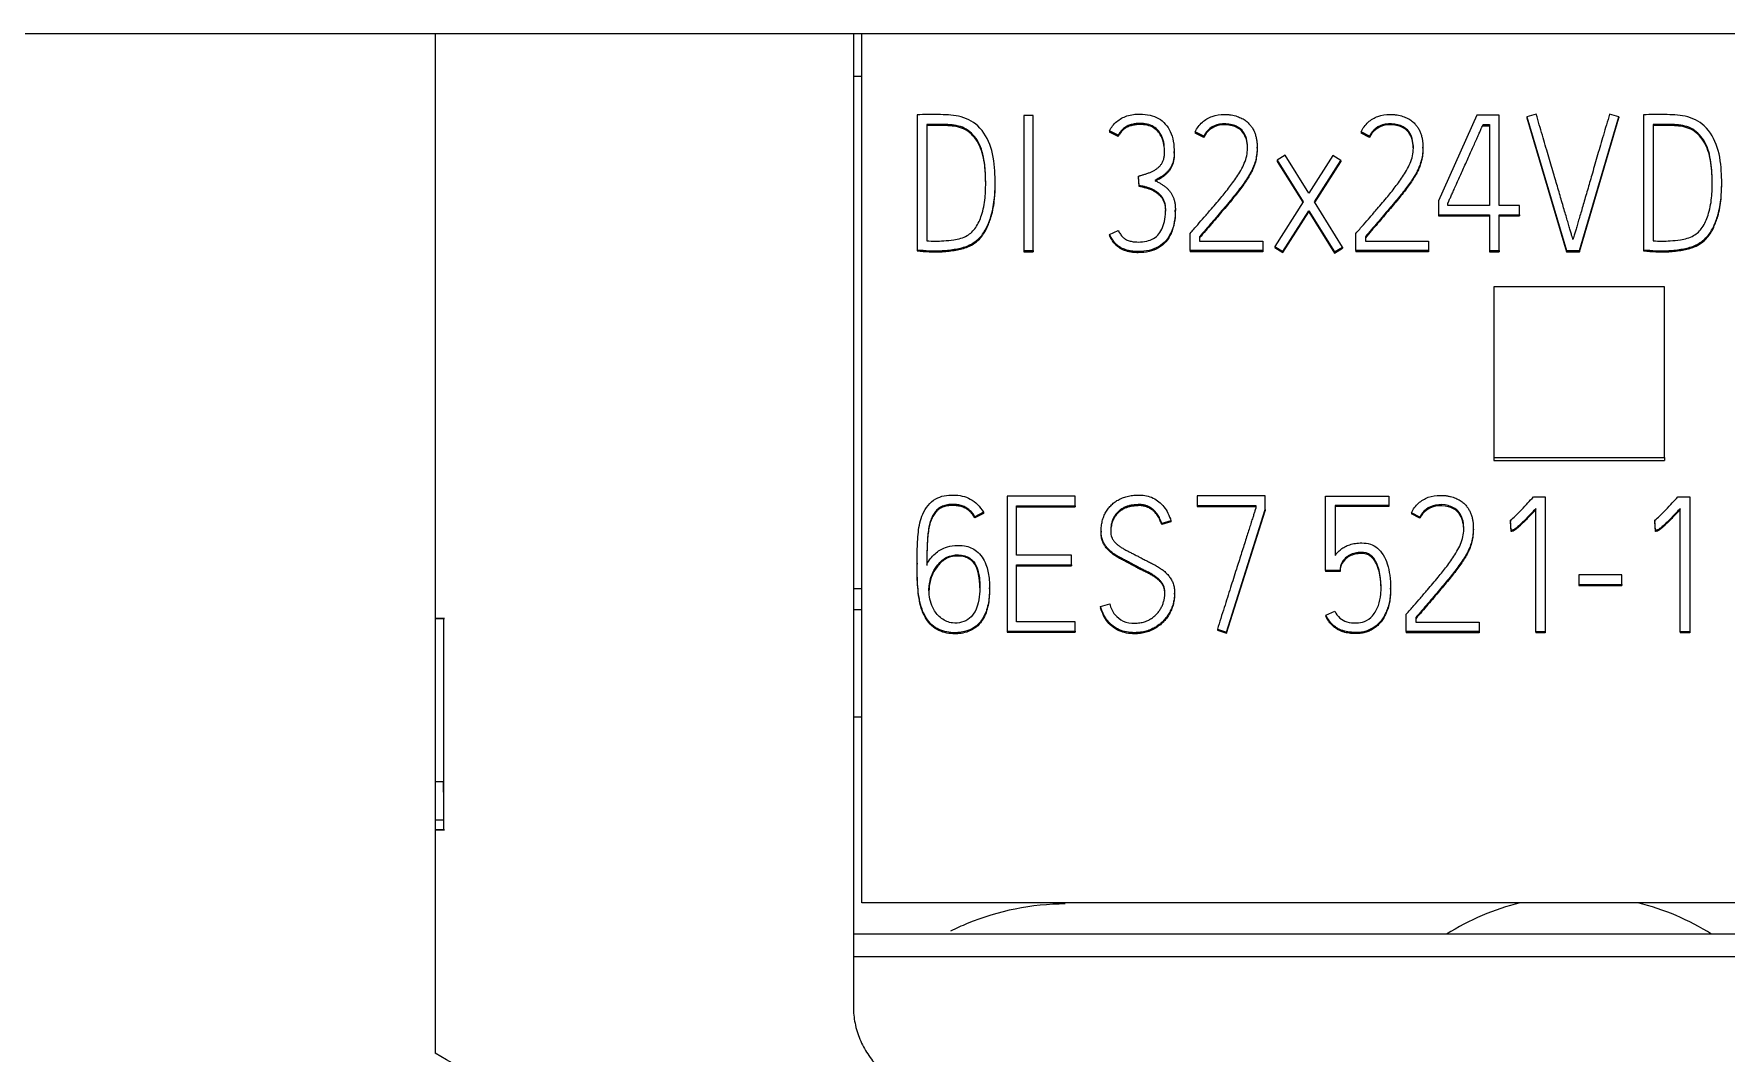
# Model space of a CAD drawing. Header units: millimetres. Extents: x 4137 to 6698, y 1400 to 3585.
# Drawn here: x 5350.35 to 5370.17, y 3360.83 to 3372.78 of the extents above; entities that cross this region are included whole.
import ezdxf

# ---------------------------------------------------------------- set-up
doc = ezdxf.new("R2010")
doc.units = ezdxf.units.MM
doc.layers.add('000-PI-Oprema', color=30, linetype='Continuous', lineweight=5)

msp = doc.modelspace()

# ---------------------------------------------------------------- linework, layer by layer
at = {"layer": '000-PI-Oprema', "color": 0, "linetype": 'ByBlock', "lineweight": 0}
for p, q in [((5355.048, 3372.778), (5350.148, 3372.778)), ((5359.948, 3372.778), (5355.048, 3372.778)), ((5360.048, 3372.778), (5359.948, 3372.778)), ((5360.048, 3362.595), (5360.048, 3372.778)), ((5384.848, 3372.778), (5360.048, 3372.778)), ((5360.048, 3372.278), (5359.948, 3372.278)), ((5360.695, 3371.829), (5360.695, 3370.249)), ((5361.944, 3371.82), (5361.944, 3370.238)), ((5362.055, 3371.82), (5361.944, 3371.82)), ((5362.055, 3370.238), (5362.055, 3371.82)), ((5367.25, 3371.825), (5366.802, 3370.821)), ((5367.514, 3371.825), (5367.25, 3371.825)), ((5367.514, 3370.768), (5367.514, 3371.825)), ((5367.947, 3371.836), (5367.838, 3371.805)), ((5367.838, 3371.805), (5368.3, 3370.238)), ((5367.838, 3371.805), (5367.838, 3371.792)), ((5367.838, 3371.792), (5368.3, 3370.225)), ((5368.455, 3370.238), (5368.914, 3371.805)), ((5368.455, 3370.225), (5368.914, 3371.792)), ((5368.914, 3371.805), (5368.806, 3371.836)), ((5368.914, 3371.805), (5368.914, 3371.792)), ((5369.205, 3371.829), (5369.205, 3370.249)), ((5360.808, 3371.717), (5360.808, 3370.352)), ((5362.949, 3371.64), (5362.949, 3371.627)), ((5363.051, 3371.589), (5362.949, 3371.64)), ((5363.051, 3371.576), (5362.949, 3371.627)), ((5363.051, 3371.589), (5363.051, 3371.576)), ((5363.952, 3371.629), (5363.952, 3371.616)), ((5364.052, 3371.578), (5363.952, 3371.629)), ((5364.052, 3371.565), (5363.952, 3371.616)), ((5365.894, 3371.629), (5365.894, 3371.616)), ((5365.994, 3371.578), (5365.894, 3371.629)), ((5365.994, 3371.565), (5365.894, 3371.616)), ((5367.323, 3371.715), (5367.323, 3371.702)), ((5367.323, 3371.715), (5367.401, 3371.715)), ((5367.323, 3371.702), (5367.401, 3371.702)), ((5367.401, 3371.715), (5367.401, 3370.768)), ((5369.318, 3371.717), (5369.318, 3370.352)), ((5363.706, 3371.379), (5363.706, 3371.4)), ((5364.052, 3371.578), (5364.052, 3371.565)), ((5364.678, 3371.437), (5364.678, 3371.449)), ((5365.994, 3371.578), (5365.994, 3371.565)), ((5366.62, 3371.437), (5366.62, 3371.449)), ((5365.006, 3371.356), (5364.911, 3371.296)), ((5364.911, 3371.296), (5364.911, 3371.284)), ((5364.911, 3371.296), (5365.217, 3370.81)), ((5364.911, 3371.284), (5365.213, 3370.804)), ((5365.284, 3370.913), (5365.006, 3371.356)), ((5365.563, 3371.351), (5365.284, 3370.913)), ((5365.348, 3370.81), (5365.657, 3371.292)), ((5365.352, 3370.803), (5365.657, 3371.279)), ((5365.657, 3371.292), (5365.563, 3371.351)), ((5365.657, 3371.292), (5365.657, 3371.279)), ((5361.609, 3371.011), (5361.609, 3371.024)), ((5363.289, 3371.111), (5363.289, 3371.099)), ((5363.295, 3371.001), (5363.289, 3371.111)), ((5363.295, 3370.989), (5363.289, 3371.099)), ((5363.295, 3371.001), (5363.295, 3370.989)), ((5370.119, 3371.011), (5370.119, 3371.024)), ((5365.217, 3370.81), (5364.884, 3370.286)), ((5365.679, 3370.279), (5365.348, 3370.81)), ((5366.802, 3370.821), (5366.802, 3370.658)), ((5366.913, 3370.768), (5366.913, 3370.797)), ((5366.913, 3370.784), (5366.916, 3370.791)), ((5363.719, 3370.692), (5363.719, 3370.714)), ((5364.98, 3370.227), (5365.282, 3370.704)), ((5364.98, 3370.214), (5365.282, 3370.692)), ((5365.282, 3370.704), (5365.583, 3370.222)), ((5365.282, 3370.704), (5365.282, 3370.692)), ((5365.282, 3370.692), (5365.583, 3370.209)), ((5366.802, 3370.658), (5366.802, 3370.645)), ((5366.802, 3370.658), (5367.401, 3370.658)), ((5366.802, 3370.645), (5367.401, 3370.645)), ((5367.401, 3370.768), (5366.913, 3370.768)), ((5367.401, 3370.658), (5367.401, 3370.238)), ((5367.749, 3370.768), (5367.514, 3370.768)), ((5367.514, 3370.238), (5367.514, 3370.658)), ((5367.514, 3370.658), (5367.749, 3370.658)), ((5367.514, 3370.645), (5367.749, 3370.645)), ((5367.749, 3370.658), (5367.749, 3370.768)), ((5367.749, 3370.658), (5367.749, 3370.645)), ((5362.949, 3370.427), (5363.051, 3370.473)), ((5362.949, 3370.427), (5362.949, 3370.414)), ((5363.892, 3370.238), (5363.892, 3370.44)), ((5364.003, 3370.4), (5364.003, 3370.348)), ((5365.834, 3370.238), (5365.834, 3370.44)), ((5365.945, 3370.4), (5365.945, 3370.348)), ((5360.695, 3370.249), (5360.695, 3370.236)), ((5361.944, 3370.238), (5362.055, 3370.238)), ((5361.944, 3370.238), (5361.944, 3370.225)), ((5361.944, 3370.225), (5362.055, 3370.225)), ((5362.055, 3370.238), (5362.055, 3370.225)), ((5363.892, 3370.238), (5363.892, 3370.225)), ((5364.745, 3370.238), (5363.892, 3370.238)), ((5364.745, 3370.225), (5363.892, 3370.225)), ((5364.003, 3370.348), (5364.745, 3370.348)), ((5364.745, 3370.348), (5364.745, 3370.238)), ((5364.745, 3370.238), (5364.745, 3370.225)), ((5364.884, 3370.286), (5364.884, 3370.273)), ((5364.884, 3370.286), (5364.98, 3370.227)), ((5364.884, 3370.273), (5364.98, 3370.214)), ((5364.98, 3370.227), (5364.98, 3370.214)), ((5365.583, 3370.222), (5365.679, 3370.279)), ((5365.583, 3370.209), (5365.679, 3370.267)), ((5365.583, 3370.222), (5365.583, 3370.209)), ((5365.679, 3370.279), (5365.679, 3370.267)), ((5366.686, 3370.238), (5365.834, 3370.238)), ((5365.834, 3370.238), (5365.834, 3370.225)), ((5366.686, 3370.225), (5365.834, 3370.225)), ((5365.945, 3370.348), (5366.686, 3370.348)), ((5366.686, 3370.348), (5366.686, 3370.238)), ((5366.686, 3370.238), (5366.686, 3370.225)), ((5367.401, 3370.238), (5367.401, 3370.225)), ((5367.401, 3370.238), (5367.514, 3370.238)), ((5367.401, 3370.225), (5367.514, 3370.225)), ((5367.514, 3370.238), (5367.514, 3370.225)), ((5368.3, 3370.238), (5368.455, 3370.238)), ((5368.3, 3370.238), (5368.3, 3370.225)), ((5368.3, 3370.225), (5368.455, 3370.225)), ((5368.455, 3370.238), (5368.455, 3370.225)), ((5369.205, 3370.249), (5369.205, 3370.236)), ((5367.448, 3369.814), (5367.448, 3367.815)), ((5369.448, 3369.814), (5367.448, 3369.814)), ((5369.448, 3367.815), (5369.448, 3369.814)), ((5367.448, 3367.815), (5367.448, 3367.777)), ((5367.448, 3367.815), (5369.448, 3367.815)), ((5367.448, 3367.777), (5369.448, 3367.777)), ((5369.448, 3367.815), (5369.448, 3367.777)), ((5361.749, 3367.361), (5361.749, 3365.778)), ((5362.545, 3367.361), (5361.749, 3367.361)), ((5361.86, 3366.668), (5361.86, 3367.249)), ((5361.86, 3367.249), (5362.545, 3367.249)), ((5361.86, 3367.236), (5362.545, 3367.236)), ((5362.545, 3367.249), (5362.545, 3367.361)), ((5362.545, 3367.249), (5362.545, 3367.236)), ((5363.974, 3367.363), (5363.974, 3367.251)), ((5364.773, 3367.363), (5363.974, 3367.363)), ((5363.974, 3367.251), (5363.974, 3367.238)), ((5363.974, 3367.251), (5364.662, 3367.251)), ((5363.974, 3367.238), (5364.662, 3367.238)), ((5364.662, 3367.251), (5364.662, 3367.22)), ((5364.773, 3367.203), (5364.773, 3367.363)), ((5365.479, 3367.361), (5366.218, 3367.361)), ((5365.479, 3366.489), (5365.479, 3367.361)), ((5365.59, 3367.251), (5365.59, 3366.666)), ((5366.218, 3367.251), (5365.59, 3367.251)), ((5366.218, 3367.238), (5365.59, 3367.238)), ((5366.218, 3367.361), (5366.218, 3367.251)), ((5366.218, 3367.251), (5366.218, 3367.238)), ((5367.913, 3367.352), (5368.053, 3367.352)), ((5368.053, 3367.352), (5368.053, 3365.772)), ((5369.604, 3367.352), (5369.744, 3367.352)), ((5369.744, 3367.352), (5369.744, 3365.772)), ((5361.471, 3367.172), (5361.369, 3367.119)), ((5361.471, 3367.159), (5361.369, 3367.106)), ((5361.369, 3367.119), (5361.369, 3367.106)), ((5361.471, 3367.172), (5361.471, 3367.159)), ((5363.668, 3367.071), (5363.559, 3367.04)), ((5363.668, 3367.058), (5363.559, 3367.027)), ((5363.559, 3367.04), (5363.559, 3367.027)), ((5363.668, 3367.071), (5363.668, 3367.058)), ((5364.318, 3365.767), (5364.773, 3367.203)), ((5364.318, 3365.755), (5364.773, 3367.19)), ((5364.773, 3367.203), (5364.773, 3367.19)), ((5366.484, 3367.165), (5366.484, 3367.152)), ((5366.584, 3367.115), (5366.484, 3367.165)), ((5366.584, 3367.102), (5366.484, 3367.152)), ((5366.584, 3367.115), (5366.584, 3367.102)), ((5367.645, 3367.078), (5367.645, 3367.065)), ((5367.652, 3366.96), (5367.645, 3367.078)), ((5367.652, 3366.948), (5367.645, 3367.065)), ((5367.942, 3365.772), (5367.942, 3367.216)), ((5369.336, 3367.078), (5369.336, 3367.065)), ((5369.343, 3366.96), (5369.336, 3367.078)), ((5369.343, 3366.948), (5369.336, 3367.065)), ((5369.633, 3365.772), (5369.633, 3367.216)), ((5362.849, 3366.95), (5362.849, 3366.938)), ((5367.21, 3366.973), (5367.21, 3366.986)), ((5367.652, 3366.96), (5367.652, 3366.948)), ((5369.343, 3366.96), (5369.343, 3366.948)), ((5362.503, 3366.668), (5361.86, 3366.668)), ((5362.503, 3366.558), (5362.503, 3366.668)), ((5360.694, 3366.576), (5360.694, 3366.563)), ((5361.86, 3365.889), (5361.86, 3366.558)), ((5361.86, 3366.558), (5362.503, 3366.558)), ((5361.86, 3366.545), (5362.503, 3366.545)), ((5362.503, 3366.558), (5362.503, 3366.545)), ((5365.479, 3366.489), (5365.479, 3366.477)), ((5365.648, 3366.489), (5365.479, 3366.489)), ((5365.648, 3366.477), (5365.479, 3366.477)), ((5365.648, 3366.489), (5365.648, 3366.477)), ((5368.444, 3366.437), (5368.444, 3366.324)), ((5368.95, 3366.437), (5368.444, 3366.437)), ((5368.95, 3366.324), (5368.95, 3366.437)), ((5359.948, 3366.278), (5360.048, 3366.278)), ((5361.543, 3366.274), (5361.543, 3366.286)), ((5366.24, 3366.271), (5366.24, 3366.284)), ((5368.444, 3366.324), (5368.444, 3366.312)), ((5368.444, 3366.324), (5368.95, 3366.324)), ((5368.444, 3366.312), (5368.95, 3366.312)), ((5368.95, 3366.324), (5368.95, 3366.312)), ((5362.843, 3366.067), (5362.951, 3366.098)), ((5362.843, 3366.067), (5362.843, 3366.054)), ((5363.71, 3366.212), (5363.71, 3366.225)), ((5355.16, 3365.928), (5355.048, 3365.928)), ((5355.16, 3365.922), (5355.048, 3365.922)), ((5360.048, 3366.028), (5359.948, 3366.028)), ((5362.545, 3365.889), (5361.86, 3365.889)), ((5362.545, 3365.778), (5362.545, 3365.889)), ((5365.483, 3365.968), (5365.586, 3366.014)), ((5365.483, 3365.968), (5365.483, 3365.955)), ((5366.424, 3365.774), (5366.424, 3365.977)), ((5366.535, 3365.937), (5366.535, 3365.884)), ((5366.535, 3365.884), (5367.277, 3365.884)), ((5367.277, 3365.884), (5367.277, 3365.774)), ((5361.749, 3365.778), (5361.749, 3365.766)), ((5361.749, 3365.778), (5362.545, 3365.778)), ((5361.749, 3365.766), (5362.545, 3365.766)), ((5362.545, 3365.778), (5362.545, 3365.766)), ((5364.212, 3365.803), (5364.318, 3365.767)), ((5364.212, 3365.803), (5364.212, 3365.79)), ((5364.212, 3365.79), (5364.318, 3365.755)), ((5364.318, 3365.767), (5364.318, 3365.755)), ((5366.424, 3365.774), (5366.424, 3365.761)), ((5367.277, 3365.774), (5366.424, 3365.774)), ((5367.277, 3365.761), (5366.424, 3365.761)), ((5367.277, 3365.774), (5367.277, 3365.761)), ((5367.942, 3365.772), (5367.942, 3365.759)), ((5368.053, 3365.772), (5367.942, 3365.772)), ((5368.053, 3365.759), (5367.942, 3365.759)), ((5368.053, 3365.772), (5368.053, 3365.759)), ((5369.633, 3365.772), (5369.633, 3365.759)), ((5369.744, 3365.772), (5369.633, 3365.772)), ((5369.744, 3365.759), (5369.633, 3365.759)), ((5369.744, 3365.772), (5369.744, 3365.759)), ((5360.048, 3364.773), (5359.948, 3364.773)), ((5355.148, 3364.013), (5355.048, 3364.013)), ((5355.148, 3364.013), (5355.148, 3363.563)), ((5355.148, 3363.563), (5355.048, 3363.563)), ((5355.048, 3363.453), (5355.16, 3363.453)), ((5355.048, 3363.45), (5355.16, 3363.45)), ((5384.848, 3362.595), (5360.048, 3362.595)), ((5384.948, 3362.227), (5359.948, 3362.227)), ((5359.948, 3361.964), (5359.948, 3361.378)), ((5384.948, 3361.964), (5359.948, 3361.964))]:
    msp.add_line(p, q, dxfattribs=at)
for start, end in [(103.753, 122.3801), (57.6199, 76.247)]:
    msp.add_arc((5368.448, 3359.778), 2.9, start, end, dxfattribs=at)
for points, knots in [([(5355.048, 3372.778), (5355.048, 3371.693), (5355.048, 3368.088), (5355.048, 3364.106), (5355.048, 3361.208), (5355.048, 3360.834)], [0, 0, 0, 0, 0.272684, 0.906013, 1, 1, 1, 1]), ([(5355.048, 3372.778), (5355.048, 3371.693), (5355.048, 3368.088), (5355.048, 3364.106), (5355.048, 3361.208), (5355.048, 3360.834)], [0, 0, 0, 0, 0.272684, 0.906013, 1, 1, 1, 1]), ([(5359.948, 3372.778), (5359.948, 3371.693), (5359.948, 3368.09), (5359.948, 3364.485), (5359.948, 3361.964)], [0, 0, 0, 0, 0.301146, 1, 1, 1, 1]), ([(5360.695, 3370.249), (5360.742, 3370.243), (5360.84, 3370.234), (5360.992, 3370.235), (5361.144, 3370.253), (5361.305, 3370.29), (5361.439, 3370.385), (5361.518, 3370.521), (5361.574, 3370.674), (5361.61, 3370.879), (5361.611, 3371.148), (5361.579, 3371.443), (5361.436, 3371.711), (5361.186, 3371.83), (5360.938, 3371.831), (5360.776, 3371.833), (5360.695, 3371.829)], [0, 0, 0, 0, 0.048928, 0.10152, 0.156673, 0.206259, 0.270351, 0.31956, 0.366981, 0.439378, 0.534587, 0.645045, 0.746603, 0.832762, 0.916147, 1, 1, 1, 1]), ([(5362.949, 3371.64), (5362.968, 3371.683), (5363.026, 3371.756), (5363.155, 3371.827), (5363.293, 3371.842), (5363.42, 3371.831), (5363.524, 3371.792), (5363.607, 3371.724), (5363.666, 3371.631), (5363.7, 3371.515), (5363.707, 3371.415), (5363.705, 3371.34), (5363.698, 3371.296), (5363.687, 3371.258), (5363.672, 3371.225), (5363.654, 3371.195), (5363.633, 3371.168), (5363.61, 3371.145), (5363.586, 3371.124), (5363.56, 3371.106), (5363.533, 3371.09), (5363.506, 3371.075), (5363.489, 3371.065), (5363.48, 3371.061)], [0, 0, 0, 0, 0.090044, 0.177969, 0.277991, 0.355408, 0.424426, 0.491004, 0.560177, 0.636379, 0.72419, 0.755913, 0.784262, 0.809647, 0.83316, 0.855708, 0.877614, 0.899011, 0.919895, 0.94045, 0.960699, 0.980541, 1, 1, 1, 1]), ([(5363.952, 3371.629), (5363.972, 3371.672), (5364.028, 3371.747), (5364.15, 3371.821), (5364.258, 3371.835), (5364.333, 3371.833), (5364.373, 3371.828), (5364.409, 3371.821), (5364.442, 3371.811), (5364.472, 3371.8), (5364.499, 3371.788), (5364.524, 3371.774), (5364.546, 3371.759), (5364.565, 3371.743), (5364.581, 3371.726), (5364.596, 3371.709), (5364.614, 3371.687), (5364.633, 3371.657), (5364.651, 3371.618), (5364.663, 3371.577), (5364.672, 3371.535), (5364.677, 3371.493), (5364.678, 3371.452), (5364.677, 3371.413), (5364.674, 3371.375), (5364.668, 3371.338), (5364.661, 3371.303), (5364.652, 3371.269), (5364.638, 3371.23), (5364.618, 3371.184), (5364.589, 3371.129), (5364.552, 3371.071), (5364.508, 3371.008), (5364.459, 3370.942), (5364.404, 3370.873), (5364.345, 3370.801), (5364.281, 3370.725), (5364.215, 3370.647), (5364.145, 3370.567), (5364.075, 3370.484), (5364.027, 3370.429), (5364.003, 3370.4)], [0, 0, 0, 0, 0.061339, 0.118477, 0.180647, 0.199061, 0.216082, 0.231833, 0.246526, 0.260308, 0.273254, 0.285426, 0.29689, 0.307753, 0.31802, 0.327627, 0.336606, 0.355189, 0.37361, 0.392165, 0.410785, 0.42927, 0.447741, 0.464235, 0.480574, 0.496814, 0.51268, 0.527892, 0.542508, 0.566365, 0.593275, 0.623397, 0.656474, 0.692185, 0.730563, 0.771282, 0.814001, 0.858722, 0.904903, 0.951996, 1, 1, 1, 1]), ([(5365.894, 3371.629), (5365.914, 3371.672), (5365.97, 3371.747), (5366.092, 3371.821), (5366.2, 3371.835), (5366.275, 3371.833), (5366.315, 3371.828), (5366.351, 3371.821), (5366.383, 3371.811), (5366.413, 3371.8), (5366.441, 3371.788), (5366.465, 3371.774), (5366.487, 3371.759), (5366.506, 3371.743), (5366.523, 3371.726), (5366.538, 3371.709), (5366.556, 3371.687), (5366.574, 3371.657), (5366.592, 3371.618), (5366.605, 3371.577), (5366.613, 3371.535), (5366.619, 3371.493), (5366.62, 3371.452), (5366.619, 3371.413), (5366.616, 3371.375), (5366.61, 3371.338), (5366.603, 3371.303), (5366.593, 3371.269), (5366.58, 3371.23), (5366.56, 3371.184), (5366.531, 3371.129), (5366.494, 3371.071), (5366.45, 3371.008), (5366.401, 3370.942), (5366.346, 3370.873), (5366.286, 3370.801), (5366.223, 3370.725), (5366.156, 3370.647), (5366.087, 3370.567), (5366.016, 3370.484), (5365.969, 3370.429), (5365.945, 3370.4)], [0, 0, 0, 0, 0.061339, 0.118477, 0.180647, 0.199061, 0.216082, 0.231833, 0.246526, 0.260308, 0.273254, 0.285426, 0.29689, 0.307753, 0.31802, 0.327627, 0.336606, 0.355189, 0.37361, 0.392165, 0.410785, 0.42927, 0.447741, 0.464235, 0.480574, 0.496814, 0.51268, 0.527892, 0.542508, 0.566365, 0.593275, 0.623397, 0.656474, 0.692185, 0.730563, 0.771282, 0.814001, 0.858722, 0.904903, 0.951996, 1, 1, 1, 1]), ([(5368.377, 3370.37), (5368.375, 3370.376), (5368.37, 3370.393), (5368.36, 3370.425), (5368.347, 3370.468), (5368.332, 3370.52), (5368.314, 3370.581), (5368.295, 3370.648), (5368.273, 3370.721), (5368.25, 3370.8), (5368.226, 3370.884), (5368.201, 3370.97), (5368.175, 3371.057), (5368.136, 3371.187), (5368.084, 3371.364), (5368.017, 3371.595), (5367.97, 3371.754), (5367.947, 3371.836)], [0, 0, 0, 0, 0.013272, 0.034859, 0.06476, 0.101229, 0.142516, 0.188621, 0.238884, 0.292645, 0.349905, 0.409112, 0.468717, 0.528719, 0.675164, 0.832258, 1, 1, 1, 1]), ([(5368.806, 3371.836), (5368.781, 3371.754), (5368.734, 3371.595), (5368.667, 3371.365), (5368.616, 3371.187), (5368.579, 3371.057), (5368.553, 3370.97), (5368.528, 3370.883), (5368.504, 3370.8), (5368.481, 3370.721), (5368.459, 3370.648), (5368.439, 3370.581), (5368.421, 3370.52), (5368.406, 3370.468), (5368.394, 3370.425), (5368.385, 3370.393), (5368.379, 3370.376), (5368.377, 3370.37)], [0, 0, 0, 0, 0.167989, 0.325145, 0.471471, 0.531274, 0.590769, 0.649955, 0.70726, 0.76111, 0.811506, 0.857719, 0.899023, 0.935417, 0.96522, 0.986746, 1, 1, 1, 1]), ([(5369.205, 3370.249), (5369.252, 3370.243), (5369.35, 3370.234), (5369.503, 3370.235), (5369.654, 3370.253), (5369.815, 3370.29), (5369.95, 3370.385), (5370.029, 3370.521), (5370.084, 3370.674), (5370.12, 3370.879), (5370.122, 3371.148), (5370.089, 3371.443), (5369.947, 3371.711), (5369.696, 3371.83), (5369.448, 3371.831), (5369.286, 3371.833), (5369.205, 3371.829)], [0, 0, 0, 0, 0.048928, 0.10152, 0.156673, 0.206259, 0.270351, 0.31956, 0.366981, 0.439378, 0.534587, 0.645045, 0.746603, 0.832762, 0.916147, 1, 1, 1, 1]), ([(5360.808, 3370.352), (5360.874, 3370.348), (5360.98, 3370.348), (5361.139, 3370.366), (5361.28, 3370.397), (5361.393, 3370.51), (5361.459, 3370.666), (5361.495, 3370.852), (5361.5, 3371.073), (5361.487, 3371.304), (5361.42, 3371.532), (5361.258, 3371.692), (5361.066, 3371.719), (5360.919, 3371.716), (5360.837, 3371.717), (5360.808, 3371.717)], [0, 0, 0, 0, 0.085013, 0.135874, 0.205821, 0.265138, 0.333279, 0.422662, 0.50952, 0.618636, 0.722487, 0.80996, 0.894466, 0.962458, 1, 1, 1, 1]), ([(5361.498, 3371.007), (5361.498, 3371.019), (5361.497, 3371.115), (5361.487, 3371.291), (5361.42, 3371.519), (5361.258, 3371.679), (5361.066, 3371.706), (5360.919, 3371.704), (5360.837, 3371.704), (5360.808, 3371.704)], [0, 0, 0, 0, 0.030851, 0.246457, 0.451657, 0.624495, 0.791473, 0.92582, 1, 1, 1, 1]), ([(5363.289, 3371.111), (5363.301, 3371.115), (5363.325, 3371.122), (5363.36, 3371.133), (5363.396, 3371.144), (5363.431, 3371.157), (5363.464, 3371.173), (5363.494, 3371.191), (5363.522, 3371.213), (5363.546, 3371.238), (5363.566, 3371.268), (5363.582, 3371.302), (5363.591, 3371.343), (5363.595, 3371.435), (5363.583, 3371.568), (5363.471, 3371.71), (5363.352, 3371.729), (5363.282, 3371.727), (5363.259, 3371.726), (5363.235, 3371.723), (5363.212, 3371.718), (5363.189, 3371.711), (5363.166, 3371.703), (5363.144, 3371.692), (5363.123, 3371.678), (5363.103, 3371.661), (5363.083, 3371.64), (5363.066, 3371.616), (5363.056, 3371.599), (5363.051, 3371.589)], [0, 0, 0, 0, 0.029364, 0.059027, 0.088993, 0.118548, 0.147162, 0.175106, 0.202604, 0.230099, 0.258166, 0.287672, 0.320058, 0.356367, 0.509421, 0.627625, 0.757774, 0.775505, 0.793677, 0.812339, 0.831209, 0.85007, 0.86906, 0.888397, 0.908411, 0.929359, 0.951405, 0.974839, 1, 1, 1, 1]), ([(5363.593, 3371.389), (5363.593, 3371.449), (5363.579, 3371.559), (5363.471, 3371.697), (5363.352, 3371.717), (5363.282, 3371.715), (5363.259, 3371.713), (5363.235, 3371.71), (5363.212, 3371.705), (5363.189, 3371.699), (5363.166, 3371.69), (5363.144, 3371.679), (5363.123, 3371.665), (5363.103, 3371.648), (5363.083, 3371.628), (5363.066, 3371.604), (5363.056, 3371.586), (5363.051, 3371.576)], [0, 0, 0, 0, 0.222922, 0.410158, 0.616314, 0.644399, 0.673184, 0.702745, 0.732635, 0.762511, 0.792591, 0.823221, 0.854923, 0.888104, 0.923025, 0.960145, 1, 1, 1, 1]), ([(5363.892, 3370.44), (5363.922, 3370.474), (5363.977, 3370.537), (5364.06, 3370.633), (5364.155, 3370.743), (5364.26, 3370.865), (5364.368, 3371.001), (5364.468, 3371.141), (5364.553, 3371.3), (5364.577, 3371.482), (5364.525, 3371.654), (5364.379, 3371.725), (5364.243, 3371.731), (5364.119, 3371.678), (5364.071, 3371.616), (5364.052, 3371.578)], [0, 0, 0, 0, 0.068794, 0.128406, 0.193582, 0.291346, 0.373604, 0.45943, 0.554437, 0.645803, 0.738171, 0.803969, 0.878932, 0.940491, 1, 1, 1, 1]), ([(5364.565, 3371.432), (5364.565, 3371.445), (5364.562, 3371.519), (5364.525, 3371.641), (5364.379, 3371.712), (5364.243, 3371.718), (5364.119, 3371.665), (5364.071, 3371.603), (5364.052, 3371.565)], [0, 0, 0, 0, 0.051721, 0.299015, 0.475174, 0.675868, 0.840679, 1, 1, 1, 1]), ([(5365.834, 3370.44), (5365.864, 3370.474), (5365.919, 3370.537), (5366.002, 3370.633), (5366.097, 3370.743), (5366.201, 3370.865), (5366.31, 3371.001), (5366.41, 3371.141), (5366.495, 3371.3), (5366.519, 3371.482), (5366.467, 3371.654), (5366.321, 3371.725), (5366.185, 3371.731), (5366.06, 3371.678), (5366.013, 3371.616), (5365.994, 3371.578)], [0, 0, 0, 0, 0.068794, 0.128406, 0.193582, 0.291346, 0.373604, 0.45943, 0.554437, 0.645803, 0.738171, 0.803969, 0.878932, 0.940491, 1, 1, 1, 1]), ([(5366.507, 3371.432), (5366.507, 3371.445), (5366.504, 3371.519), (5366.467, 3371.641), (5366.321, 3371.712), (5366.185, 3371.718), (5366.06, 3371.665), (5366.013, 3371.603), (5365.994, 3371.565)], [0, 0, 0, 0, 0.051721, 0.299015, 0.475174, 0.675868, 0.840679, 1, 1, 1, 1]), ([(5366.913, 3370.797), (5366.914, 3370.8), (5366.919, 3370.811), (5366.93, 3370.835), (5366.946, 3370.871), (5366.967, 3370.917), (5366.992, 3370.971), (5367.019, 3371.032), (5367.048, 3371.098), (5367.08, 3371.168), (5367.112, 3371.24), (5367.145, 3371.313), (5367.177, 3371.385), (5367.207, 3371.452), (5367.235, 3371.515), (5367.261, 3371.573), (5367.283, 3371.623), (5367.301, 3371.664), (5367.314, 3371.694), (5367.321, 3371.709), (5367.323, 3371.715)], [0, 0, 0, 0, 0.010734, 0.036404, 0.077011, 0.128795, 0.187998, 0.254619, 0.326966, 0.403344, 0.483752, 0.564544, 0.642072, 0.716335, 0.785641, 0.848294, 0.904294, 0.950045, 0.981947, 1, 1, 1, 1]), ([(5369.318, 3370.352), (5369.385, 3370.348), (5369.491, 3370.348), (5369.649, 3370.366), (5369.79, 3370.397), (5369.903, 3370.51), (5369.97, 3370.666), (5370.006, 3370.852), (5370.01, 3371.073), (5369.997, 3371.304), (5369.93, 3371.532), (5369.769, 3371.692), (5369.576, 3371.719), (5369.43, 3371.716), (5369.347, 3371.717), (5369.318, 3371.717)], [0, 0, 0, 0, 0.085013, 0.135874, 0.205821, 0.265138, 0.333279, 0.422662, 0.50952, 0.618636, 0.722487, 0.80996, 0.894466, 0.962458, 1, 1, 1, 1]), ([(5370.008, 3371.007), (5370.008, 3371.019), (5370.007, 3371.115), (5369.997, 3371.291), (5369.93, 3371.519), (5369.769, 3371.679), (5369.576, 3371.706), (5369.43, 3371.704), (5369.347, 3371.704), (5369.318, 3371.704)], [0, 0, 0, 0, 0.030851, 0.246457, 0.451657, 0.624495, 0.791473, 0.92582, 1, 1, 1, 1]), ([(5364.678, 3371.438), (5364.678, 3371.438), (5364.678, 3371.425), (5364.677, 3371.4), (5364.674, 3371.362), (5364.668, 3371.326), (5364.661, 3371.29), (5364.652, 3371.256), (5364.638, 3371.217), (5364.618, 3371.171), (5364.589, 3371.117), (5364.552, 3371.058), (5364.508, 3370.996), (5364.459, 3370.93), (5364.404, 3370.861), (5364.345, 3370.788), (5364.281, 3370.713), (5364.215, 3370.635), (5364.145, 3370.554), (5364.075, 3370.472), (5364.027, 3370.416), (5364.003, 3370.388)], [0, 0, 0, 0, 0.000351, 0.030208, 0.059783, 0.089178, 0.117897, 0.145433, 0.17189, 0.215074, 0.263783, 0.318309, 0.378181, 0.442821, 0.512289, 0.585996, 0.663321, 0.744272, 0.827864, 0.913107, 1, 1, 1, 1]), ([(5366.62, 3371.438), (5366.62, 3371.438), (5366.62, 3371.425), (5366.619, 3371.4), (5366.616, 3371.362), (5366.61, 3371.326), (5366.603, 3371.29), (5366.593, 3371.256), (5366.58, 3371.217), (5366.56, 3371.171), (5366.531, 3371.117), (5366.494, 3371.058), (5366.45, 3370.996), (5366.401, 3370.93), (5366.346, 3370.861), (5366.286, 3370.788), (5366.223, 3370.713), (5366.156, 3370.635), (5366.087, 3370.554), (5366.016, 3370.472), (5365.969, 3370.416), (5365.945, 3370.388)], [0, 0, 0, 0, 0.000351, 0.030208, 0.059783, 0.089178, 0.117897, 0.145433, 0.17189, 0.215074, 0.263783, 0.318309, 0.378181, 0.442821, 0.512289, 0.585996, 0.663321, 0.744272, 0.827864, 0.913107, 1, 1, 1, 1]), ([(5363.706, 3371.376), (5363.706, 3371.375), (5363.706, 3371.358), (5363.705, 3371.327), (5363.698, 3371.284), (5363.687, 3371.246), (5363.672, 3371.212), (5363.654, 3371.182), (5363.633, 3371.156), (5363.61, 3371.132), (5363.586, 3371.111), (5363.56, 3371.093), (5363.533, 3371.077), (5363.506, 3371.062), (5363.489, 3371.053), (5363.48, 3371.048)], [0, 0, 0, 0, 0.004463, 0.118969, 0.221294, 0.31292, 0.39779, 0.479177, 0.55825, 0.63548, 0.710862, 0.785053, 0.858141, 0.929761, 1, 1, 1, 1]), ([(5360.695, 3370.236), (5360.742, 3370.23), (5360.84, 3370.222), (5360.992, 3370.223), (5361.144, 3370.24), (5361.305, 3370.277), (5361.439, 3370.372), (5361.518, 3370.508), (5361.574, 3370.661), (5361.604, 3370.831), (5361.609, 3370.956), (5361.609, 3371.011)], [0, 0, 0, 0, 0.098443, 0.204258, 0.315227, 0.414995, 0.543949, 0.642959, 0.738369, 0.884032, 1, 1, 1, 1]), ([(5363.48, 3371.061), (5363.492, 3371.055), (5363.515, 3371.042), (5363.549, 3371.022), (5363.58, 3371.002), (5363.609, 3370.981), (5363.635, 3370.957), (5363.657, 3370.931), (5363.675, 3370.903), (5363.691, 3370.873), (5363.703, 3370.839), (5363.713, 3370.803), (5363.718, 3370.763), (5363.721, 3370.687), (5363.713, 3370.58), (5363.676, 3370.453), (5363.613, 3370.352), (5363.523, 3370.277), (5363.41, 3370.234), (5363.311, 3370.225), (5363.235, 3370.228), (5363.19, 3370.233), (5363.15, 3370.243), (5363.114, 3370.256), (5363.082, 3370.272), (5363.054, 3370.29), (5363.029, 3370.31), (5363.007, 3370.331), (5362.989, 3370.355), (5362.974, 3370.379), (5362.96, 3370.403), (5362.953, 3370.419), (5362.949, 3370.427)], [0, 0, 0, 0, 0.025257, 0.04947, 0.072678, 0.09489, 0.116257, 0.13704, 0.157793, 0.179079, 0.201165, 0.224382, 0.249105, 0.275597, 0.367907, 0.447752, 0.519784, 0.588829, 0.660512, 0.741164, 0.772461, 0.800616, 0.825923, 0.849188, 0.871088, 0.891868, 0.911666, 0.930597, 0.948935, 0.96669, 0.983692, 1, 1, 1, 1]), ([(5363.051, 3370.473), (5363.058, 3370.458), (5363.073, 3370.431), (5363.101, 3370.396), (5363.136, 3370.369), (5363.179, 3370.351), (5363.229, 3370.341), (5363.298, 3370.337), (5363.38, 3370.344), (5363.466, 3370.376), (5363.531, 3370.432), (5363.575, 3370.511), (5363.6, 3370.612), (5363.608, 3370.7), (5363.604, 3370.769), (5363.595, 3370.809), (5363.578, 3370.844), (5363.557, 3370.875), (5363.532, 3370.903), (5363.503, 3370.926), (5363.472, 3370.946), (5363.438, 3370.962), (5363.403, 3370.975), (5363.367, 3370.986), (5363.331, 3370.995), (5363.307, 3370.999), (5363.295, 3371.001)], [0, 0, 0, 0, 0.036915, 0.070606, 0.102584, 0.136025, 0.174009, 0.217714, 0.293477, 0.358868, 0.420065, 0.485571, 0.562465, 0.654475, 0.687582, 0.718308, 0.747613, 0.776093, 0.803947, 0.831767, 0.859738, 0.887815, 0.916282, 0.944737, 0.97262, 1, 1, 1, 1]), ([(5363.606, 3370.7), (5363.606, 3370.705), (5363.606, 3370.724), (5363.604, 3370.756), (5363.595, 3370.796), (5363.578, 3370.832), (5363.557, 3370.863), (5363.532, 3370.89), (5363.503, 3370.913), (5363.472, 3370.933), (5363.438, 3370.95), (5363.403, 3370.963), (5363.367, 3370.973), (5363.331, 3370.982), (5363.307, 3370.987), (5363.295, 3370.989)], [0, 0, 0, 0, 0.02887, 0.121921, 0.208278, 0.290642, 0.370687, 0.448975, 0.527165, 0.60578, 0.684693, 0.764704, 0.844679, 0.923045, 1, 1, 1, 1]), ([(5369.205, 3370.236), (5369.252, 3370.23), (5369.35, 3370.222), (5369.503, 3370.223), (5369.654, 3370.24), (5369.815, 3370.277), (5369.95, 3370.372), (5370.029, 3370.508), (5370.084, 3370.661), (5370.114, 3370.831), (5370.119, 3370.956), (5370.119, 3371.011)], [0, 0, 0, 0, 0.098443, 0.204258, 0.315227, 0.414995, 0.543949, 0.642959, 0.738369, 0.884032, 1, 1, 1, 1]), ([(5363.719, 3370.701), (5363.719, 3370.654), (5363.712, 3370.565), (5363.676, 3370.441), (5363.613, 3370.339), (5363.523, 3370.264), (5363.41, 3370.221), (5363.311, 3370.212), (5363.235, 3370.215), (5363.19, 3370.221), (5363.15, 3370.23), (5363.114, 3370.244), (5363.082, 3370.259), (5363.054, 3370.277), (5363.029, 3370.297), (5363.007, 3370.319), (5362.989, 3370.342), (5362.974, 3370.366), (5362.96, 3370.39), (5362.953, 3370.406), (5362.949, 3370.414)], [0, 0, 0, 0, 0.121082, 0.232106, 0.332265, 0.428272, 0.527947, 0.640092, 0.683609, 0.722759, 0.757948, 0.790298, 0.82075, 0.849643, 0.877172, 0.903496, 0.928994, 0.953682, 0.977324, 1, 1, 1, 1]), ([(5360.808, 3366.562), (5360.833, 3366.61), (5360.894, 3366.687), (5361.013, 3366.764), (5361.136, 3366.786), (5361.264, 3366.785), (5361.412, 3366.722), (5361.508, 3366.572), (5361.543, 3366.39), (5361.545, 3366.21), (5361.518, 3366.026), (5361.432, 3365.855), (5361.265, 3365.764), (5361.08, 3365.754), (5360.891, 3365.807), (5360.755, 3365.984), (5360.704, 3366.213), (5360.694, 3366.46), (5360.694, 3366.705), (5360.704, 3366.937), (5360.743, 3367.161), (5360.892, 3367.35), (5361.117, 3367.388), (5361.334, 3367.342), (5361.43, 3367.241), (5361.471, 3367.172)], [0, 0, 0, 0, 0.03564, 0.067865, 0.092923, 0.119268, 0.154068, 0.197126, 0.234707, 0.279879, 0.320329, 0.360962, 0.405677, 0.442102, 0.485709, 0.532505, 0.586175, 0.644312, 0.701767, 0.753421, 0.803151, 0.856352, 0.904259, 0.950465, 1, 1, 1, 1]), ([(5361.369, 3367.119), (5361.362, 3367.134), (5361.344, 3367.163), (5361.309, 3367.2), (5361.268, 3367.228), (5361.221, 3367.249), (5361.17, 3367.262), (5361.112, 3367.266), (5361.052, 3367.261), (5360.993, 3367.246), (5360.945, 3367.219), (5360.907, 3367.181), (5360.876, 3367.134), (5360.852, 3367.078), (5360.835, 3367.013), (5360.822, 3366.939), (5360.815, 3366.856), (5360.811, 3366.766), (5360.808, 3366.667), (5360.808, 3366.598), (5360.808, 3366.562)], [0, 0, 0, 0, 0.043481, 0.085549, 0.127923, 0.170971, 0.214845, 0.260884, 0.317917, 0.367656, 0.41257, 0.456833, 0.503792, 0.555243, 0.612421, 0.675966, 0.746378, 0.823872, 0.908402, 1, 1, 1, 1]), ([(5361.369, 3367.106), (5361.362, 3367.121), (5361.344, 3367.15), (5361.309, 3367.187), (5361.268, 3367.216), (5361.221, 3367.236), (5361.17, 3367.249), (5361.112, 3367.253), (5361.052, 3367.249), (5360.993, 3367.234), (5360.945, 3367.206), (5360.907, 3367.168), (5360.876, 3367.121), (5360.852, 3367.065), (5360.835, 3367), (5360.822, 3366.926), (5360.815, 3366.844), (5360.811, 3366.753), (5360.808, 3366.654), (5360.808, 3366.585), (5360.808, 3366.549)], [0, 0, 0, 0, 0.043481, 0.085549, 0.127923, 0.170971, 0.214845, 0.260884, 0.317917, 0.367656, 0.41257, 0.456833, 0.503792, 0.555243, 0.612421, 0.675966, 0.746378, 0.823872, 0.908402, 1, 1, 1, 1]), ([(5363.559, 3367.04), (5363.557, 3367.047), (5363.552, 3367.062), (5363.543, 3367.085), (5363.532, 3367.11), (5363.518, 3367.135), (5363.501, 3367.159), (5363.482, 3367.182), (5363.46, 3367.204), (5363.434, 3367.223), (5363.405, 3367.24), (5363.373, 3367.253), (5363.336, 3367.261), (5363.302, 3367.263), (5363.269, 3367.261), (5363.237, 3367.258), (5363.201, 3367.254), (5363.164, 3367.246), (5363.126, 3367.231), (5363.09, 3367.212), (5363.056, 3367.187), (5363.026, 3367.154), (5362.998, 3367.115), (5362.977, 3367.068), (5362.965, 3367.01), (5362.961, 3366.957), (5362.964, 3366.912), (5362.973, 3366.878), (5362.988, 3366.849), (5363.009, 3366.822), (5363.033, 3366.798), (5363.062, 3366.776), (5363.094, 3366.755), (5363.129, 3366.734), (5363.167, 3366.715), (5363.208, 3366.694), (5363.25, 3366.673), (5363.295, 3366.649), (5363.342, 3366.624), (5363.391, 3366.599), (5363.441, 3366.574), (5363.489, 3366.55), (5363.533, 3366.522), (5363.575, 3366.493), (5363.613, 3366.46), (5363.646, 3366.423), (5363.674, 3366.382), (5363.696, 3366.335), (5363.708, 3366.282), (5363.712, 3366.226), (5363.708, 3366.168), (5363.697, 3366.111), (5363.679, 3366.055), (5363.655, 3366.002), (5363.624, 3365.952), (5363.587, 3365.906), (5363.544, 3365.865), (5363.494, 3365.83), (5363.439, 3365.8), (5363.378, 3365.777), (5363.311, 3365.764), (5363.234, 3365.759), (5363.149, 3365.766), (5363.062, 3365.792), (5362.987, 3365.836), (5362.924, 3365.898), (5362.875, 3365.976), (5362.852, 3366.035), (5362.843, 3366.067)], [0, 0, 0, 0, 0.006902, 0.014527, 0.0229, 0.03171, 0.040697, 0.049939, 0.059406, 0.069126, 0.079243, 0.089792, 0.100957, 0.11302, 0.121351, 0.131067, 0.142193, 0.154038, 0.166072, 0.178522, 0.191399, 0.204849, 0.219214, 0.234859, 0.25249, 0.272668, 0.283841, 0.294211, 0.304173, 0.314215, 0.324636, 0.335605, 0.347264, 0.35967, 0.372854, 0.386723, 0.401163, 0.416176, 0.433071, 0.449927, 0.466747, 0.483271, 0.499286, 0.514866, 0.530063, 0.545048, 0.560066, 0.575472, 0.591898, 0.609868, 0.627376, 0.645005, 0.66302, 0.681094, 0.698922, 0.71679, 0.734853, 0.753306, 0.772468, 0.792214, 0.812556, 0.833938, 0.86301, 0.889874, 0.915888, 0.942166, 0.969784, 1, 1, 1, 1]), ([(5362.951, 3366.098), (5362.96, 3366.053), (5363, 3365.971), (5363.108, 3365.885), (5363.218, 3365.87), (5363.302, 3365.875), (5363.358, 3365.887), (5363.407, 3365.908), (5363.45, 3365.934), (5363.487, 3365.964), (5363.518, 3365.998), (5363.543, 3366.034), (5363.564, 3366.072), (5363.579, 3366.112), (5363.589, 3366.152), (5363.596, 3366.189), (5363.598, 3366.228), (5363.595, 3366.267), (5363.586, 3366.306), (5363.568, 3366.339), (5363.545, 3366.368), (5363.519, 3366.395), (5363.487, 3366.42), (5363.452, 3366.443), (5363.414, 3366.464), (5363.373, 3366.484), (5363.329, 3366.505), (5363.285, 3366.527), (5363.239, 3366.551), (5363.193, 3366.577), (5363.146, 3366.602), (5363.099, 3366.626), (5363.054, 3366.65), (5363.012, 3366.676), (5362.974, 3366.704), (5362.939, 3366.735), (5362.909, 3366.769), (5362.883, 3366.806), (5362.863, 3366.848), (5362.852, 3366.896), (5362.848, 3366.951), (5362.852, 3367.009), (5362.862, 3367.068), (5362.88, 3367.123), (5362.904, 3367.174), (5362.935, 3367.219), (5362.971, 3367.26), (5363.012, 3367.295), (5363.06, 3367.323), (5363.113, 3367.346), (5363.17, 3367.363), (5363.233, 3367.372), (5363.304, 3367.376), (5363.382, 3367.369), (5363.461, 3367.342), (5363.53, 3367.297), (5363.589, 3367.236), (5363.637, 3367.159), (5363.659, 3367.101), (5363.668, 3367.071)], [0, 0, 0, 0, 0.042395, 0.079774, 0.121236, 0.140075, 0.157254, 0.173247, 0.188397, 0.202796, 0.216711, 0.230265, 0.243508, 0.256652, 0.269293, 0.280934, 0.291684, 0.304893, 0.316879, 0.328106, 0.339273, 0.350814, 0.362909, 0.375637, 0.388999, 0.403044, 0.417696, 0.432849, 0.448511, 0.464937, 0.481153, 0.497163, 0.51278, 0.527863, 0.542482, 0.556645, 0.570443, 0.584077, 0.597961, 0.612786, 0.629037, 0.64828, 0.666584, 0.684253, 0.701354, 0.717933, 0.734308, 0.750738, 0.767515, 0.784992, 0.803232, 0.822275, 0.842375, 0.868294, 0.892965, 0.917787, 0.943448, 0.970498, 1, 1, 1, 1]), ([(5363.559, 3367.027), (5363.557, 3367.034), (5363.552, 3367.049), (5363.543, 3367.072), (5363.532, 3367.097), (5363.518, 3367.122), (5363.501, 3367.146), (5363.482, 3367.17), (5363.46, 3367.191), (5363.434, 3367.21), (5363.405, 3367.227), (5363.373, 3367.24), (5363.336, 3367.248), (5363.302, 3367.25), (5363.269, 3367.249), (5363.237, 3367.245), (5363.201, 3367.241), (5363.164, 3367.233), (5363.126, 3367.219), (5363.09, 3367.199), (5363.056, 3367.174), (5363.026, 3367.141), (5362.998, 3367.103), (5362.977, 3367.055), (5362.966, 3367), (5362.963, 3366.962), (5362.962, 3366.942)], [0, 0, 0, 0, 0.025535, 0.053746, 0.084726, 0.117324, 0.150572, 0.184768, 0.219795, 0.255756, 0.293187, 0.332218, 0.373527, 0.418158, 0.448979, 0.484928, 0.526094, 0.569916, 0.614442, 0.660505, 0.708148, 0.757909, 0.811058, 0.868941, 0.934177, 1, 1, 1, 1]), ([(5366.424, 3365.977), (5366.454, 3366.011), (5366.509, 3366.074), (5366.592, 3366.169), (5366.687, 3366.28), (5366.792, 3366.402), (5366.9, 3366.538), (5367, 3366.677), (5367.086, 3366.836), (5367.109, 3367.019), (5367.057, 3367.19), (5366.911, 3367.261), (5366.775, 3367.267), (5366.651, 3367.214), (5366.603, 3367.152), (5366.584, 3367.115)], [0, 0, 0, 0, 0.068794, 0.128406, 0.193582, 0.291346, 0.373604, 0.45943, 0.554437, 0.645803, 0.738171, 0.803969, 0.878932, 0.940491, 1, 1, 1, 1]), ([(5366.484, 3367.165), (5366.504, 3367.208), (5366.56, 3367.283), (5366.682, 3367.358), (5366.79, 3367.372), (5366.865, 3367.369), (5366.905, 3367.365), (5366.941, 3367.357), (5366.974, 3367.348), (5367.004, 3367.337), (5367.031, 3367.324), (5367.056, 3367.31), (5367.078, 3367.295), (5367.097, 3367.279), (5367.113, 3367.262), (5367.128, 3367.246), (5367.146, 3367.223), (5367.165, 3367.193), (5367.183, 3367.154), (5367.195, 3367.114), (5367.204, 3367.072), (5367.209, 3367.029), (5367.21, 3366.988), (5367.209, 3366.949), (5367.206, 3366.912), (5367.2, 3366.875), (5367.193, 3366.839), (5367.184, 3366.805), (5367.17, 3366.767), (5367.15, 3366.72), (5367.121, 3366.666), (5367.084, 3366.607), (5367.04, 3366.545), (5366.991, 3366.479), (5366.936, 3366.41), (5366.877, 3366.337), (5366.813, 3366.262), (5366.747, 3366.184), (5366.677, 3366.103), (5366.607, 3366.021), (5366.559, 3365.965), (5366.535, 3365.937)], [0, 0, 0, 0, 0.061339, 0.118477, 0.180647, 0.199061, 0.216082, 0.231833, 0.246526, 0.260308, 0.273254, 0.285426, 0.29689, 0.307753, 0.31802, 0.327627, 0.336606, 0.355189, 0.37361, 0.392165, 0.410785, 0.42927, 0.447741, 0.464235, 0.480574, 0.496814, 0.51268, 0.527892, 0.542508, 0.566365, 0.593275, 0.623397, 0.656474, 0.692185, 0.730563, 0.771282, 0.814001, 0.858722, 0.904903, 0.951996, 1, 1, 1, 1]), ([(5367.097, 3366.968), (5367.097, 3366.981), (5367.094, 3367.055), (5367.057, 3367.177), (5366.911, 3367.249), (5366.775, 3367.254), (5366.651, 3367.201), (5366.603, 3367.139), (5366.584, 3367.102)], [0, 0, 0, 0, 0.051721, 0.299015, 0.475174, 0.675868, 0.840679, 1, 1, 1, 1]), ([(5367.645, 3367.078), (5367.664, 3367.094), (5367.709, 3367.133), (5367.776, 3367.203), (5367.846, 3367.278), (5367.892, 3367.329), (5367.913, 3367.352)], [0, 0, 0, 0, 0.194145, 0.465142, 0.75263, 1, 1, 1, 1]), ([(5369.336, 3367.078), (5369.355, 3367.094), (5369.4, 3367.133), (5369.466, 3367.203), (5369.537, 3367.278), (5369.583, 3367.329), (5369.604, 3367.352)], [0, 0, 0, 0, 0.194145, 0.465142, 0.75263, 1, 1, 1, 1]), ([(5364.662, 3367.22), (5364.661, 3367.217), (5364.657, 3367.207), (5364.65, 3367.185), (5364.639, 3367.151), (5364.625, 3367.106), (5364.607, 3367.051), (5364.587, 3366.989), (5364.565, 3366.919), (5364.541, 3366.843), (5364.516, 3366.762), (5364.489, 3366.678), (5364.462, 3366.592), (5364.42, 3366.462), (5364.364, 3366.283), (5364.29, 3366.049), (5364.238, 3365.887), (5364.212, 3365.803)], [0, 0, 0, 0, 0.006664, 0.022274, 0.046836, 0.07897, 0.117297, 0.161819, 0.211415, 0.264968, 0.322476, 0.382404, 0.443215, 0.50491, 0.65714, 0.82217, 1, 1, 1, 1]), ([(5367.942, 3367.216), (5367.924, 3367.197), (5367.891, 3367.161), (5367.845, 3367.113), (5367.806, 3367.074), (5367.773, 3367.042), (5367.745, 3367.016), (5367.722, 3366.996), (5367.703, 3366.981), (5367.688, 3366.971), (5367.676, 3366.965), (5367.666, 3366.962), (5367.659, 3366.961), (5367.654, 3366.96), (5367.652, 3366.96)], [0, 0, 0, 0, 0.200504, 0.370797, 0.510902, 0.6264, 0.722885, 0.800448, 0.861213, 0.907383, 0.939504, 0.963232, 0.983337, 1, 1, 1, 1]), ([(5367.942, 3367.203), (5367.924, 3367.184), (5367.891, 3367.149), (5367.845, 3367.101), (5367.806, 3367.061), (5367.773, 3367.029), (5367.745, 3367.003), (5367.722, 3366.983), (5367.703, 3366.968), (5367.688, 3366.958), (5367.676, 3366.952), (5367.666, 3366.95), (5367.659, 3366.948), (5367.654, 3366.948), (5367.652, 3366.948)], [0, 0, 0, 0, 0.200504, 0.370797, 0.510902, 0.6264, 0.722885, 0.800448, 0.861213, 0.907383, 0.939504, 0.963232, 0.983337, 1, 1, 1, 1]), ([(5369.633, 3367.216), (5369.615, 3367.197), (5369.582, 3367.161), (5369.536, 3367.113), (5369.497, 3367.074), (5369.464, 3367.042), (5369.436, 3367.016), (5369.413, 3366.996), (5369.394, 3366.981), (5369.379, 3366.971), (5369.367, 3366.965), (5369.357, 3366.962), (5369.35, 3366.961), (5369.345, 3366.96), (5369.343, 3366.96)], [0, 0, 0, 0, 0.200504, 0.370797, 0.510902, 0.6264, 0.722885, 0.800448, 0.861213, 0.907383, 0.939504, 0.963232, 0.983337, 1, 1, 1, 1]), ([(5369.633, 3367.203), (5369.615, 3367.184), (5369.582, 3367.149), (5369.536, 3367.101), (5369.497, 3367.061), (5369.464, 3367.029), (5369.436, 3367.003), (5369.413, 3366.983), (5369.394, 3366.968), (5369.379, 3366.958), (5369.367, 3366.952), (5369.357, 3366.95), (5369.35, 3366.948), (5369.345, 3366.948), (5369.343, 3366.948)], [0, 0, 0, 0, 0.200504, 0.370797, 0.510902, 0.6264, 0.722885, 0.800448, 0.861213, 0.907383, 0.939504, 0.963232, 0.983337, 1, 1, 1, 1]), ([(5363.597, 3366.214), (5363.597, 3366.228), (5363.595, 3366.255), (5363.586, 3366.293), (5363.568, 3366.327), (5363.545, 3366.356), (5363.519, 3366.383), (5363.487, 3366.407), (5363.452, 3366.43), (5363.414, 3366.452), (5363.373, 3366.472), (5363.329, 3366.492), (5363.285, 3366.514), (5363.239, 3366.539), (5363.193, 3366.564), (5363.146, 3366.589), (5363.099, 3366.613), (5363.054, 3366.637), (5363.012, 3366.663), (5362.974, 3366.692), (5362.939, 3366.722), (5362.909, 3366.756), (5362.883, 3366.793), (5362.863, 3366.835), (5362.852, 3366.883), (5362.849, 3366.92), (5362.849, 3366.941), (5362.849, 3366.944)], [0, 0, 0, 0, 0.037363, 0.072654, 0.105707, 0.138586, 0.172568, 0.20818, 0.245654, 0.284995, 0.326348, 0.369486, 0.414101, 0.460216, 0.508578, 0.556324, 0.603462, 0.649443, 0.693851, 0.736893, 0.778592, 0.819218, 0.85936, 0.900239, 0.943889, 0.991738, 1, 1, 1, 1]), ([(5367.21, 3366.975), (5367.21, 3366.974), (5367.21, 3366.962), (5367.209, 3366.936), (5367.206, 3366.899), (5367.2, 3366.862), (5367.193, 3366.827), (5367.184, 3366.793), (5367.17, 3366.754), (5367.15, 3366.708), (5367.121, 3366.653), (5367.084, 3366.594), (5367.04, 3366.532), (5366.991, 3366.466), (5366.936, 3366.397), (5366.877, 3366.325), (5366.813, 3366.249), (5366.747, 3366.171), (5366.677, 3366.091), (5366.607, 3366.008), (5366.559, 3365.952), (5366.535, 3365.924)], [0, 0, 0, 0, 0.000351, 0.030208, 0.059783, 0.089178, 0.117897, 0.145433, 0.17189, 0.215074, 0.263783, 0.318309, 0.378181, 0.442821, 0.512289, 0.585996, 0.663321, 0.744272, 0.827864, 0.913107, 1, 1, 1, 1]), ([(5361.178, 3366.672), (5361.129, 3366.674), (5361.037, 3366.657), (5360.911, 3366.544), (5360.841, 3366.394), (5360.826, 3366.209), (5360.866, 3366.047), (5360.974, 3365.919), (5361.129, 3365.853), (5361.33, 3365.905), (5361.415, 3366.088), (5361.433, 3366.271), (5361.427, 3366.453), (5361.356, 3366.639), (5361.227, 3366.67), (5361.178, 3366.672)], [0, 0, 0, 0, 0.0625, 0.125, 0.21875, 0.28125, 0.375, 0.4375, 0.5, 0.59375, 0.6875, 0.75, 0.84375, 0.9375, 1, 1, 1, 1]), ([(5361.178, 3366.659), (5361.129, 3366.661), (5361.037, 3366.644), (5360.911, 3366.532), (5360.845, 3366.39), (5360.833, 3366.284), (5360.833, 3366.248)], [0, 0, 0, 0, 0.232842, 0.465685, 0.814948, 1, 1, 1, 1]), ([(5361.429, 3366.286), (5361.429, 3366.338), (5361.42, 3366.458), (5361.356, 3366.626), (5361.227, 3366.658), (5361.178, 3366.659)], [0, 0, 0, 0, 0.310868, 0.724347, 1, 1, 1, 1]), ([(5365.59, 3366.666), (5365.595, 3366.672), (5365.604, 3366.685), (5365.621, 3366.703), (5365.639, 3366.721), (5365.659, 3366.738), (5365.681, 3366.754), (5365.706, 3366.768), (5365.732, 3366.782), (5365.762, 3366.792), (5365.794, 3366.802), (5365.828, 3366.808), (5365.866, 3366.812), (5365.925, 3366.814), (5366.004, 3366.804), (5366.092, 3366.754), (5366.16, 3366.671), (5366.207, 3366.562), (5366.235, 3366.427), (5366.242, 3366.303), (5366.238, 3366.201), (5366.228, 3366.129), (5366.212, 3366.063), (5366.189, 3366.003), (5366.162, 3365.949), (5366.13, 3365.9), (5366.092, 3365.859), (5366.05, 3365.824), (5366.003, 3365.797), (5365.953, 3365.777), (5365.899, 3365.765), (5365.855, 3365.763), (5365.822, 3365.763), (5365.797, 3365.765), (5365.769, 3365.766), (5365.737, 3365.77), (5365.704, 3365.777), (5365.67, 3365.788), (5365.636, 3365.803), (5365.601, 3365.823), (5365.568, 3365.849), (5365.535, 3365.881), (5365.507, 3365.921), (5365.491, 3365.952), (5365.483, 3365.968)], [0, 0, 0, 0, 0.010575, 0.021534, 0.032937, 0.044729, 0.056875, 0.069452, 0.0826, 0.096505, 0.111279, 0.126985, 0.143702, 0.161538, 0.205913, 0.248141, 0.293825, 0.346182, 0.40699, 0.478261, 0.512629, 0.544859, 0.575282, 0.604004, 0.631084, 0.6569, 0.681684, 0.705765, 0.729734, 0.753772, 0.778045, 0.803118, 0.812005, 0.822876, 0.835737, 0.849942, 0.864952, 0.880894, 0.897668, 0.915306, 0.934053, 0.954105, 0.975931, 1, 1, 1, 1]), ([(5365.586, 3366.014), (5365.601, 3365.981), (5365.639, 3365.93), (5365.733, 3365.879), (5365.834, 3365.871), (5365.943, 3365.886), (5366.041, 3365.96), (5366.103, 3366.077), (5366.133, 3366.222), (5366.127, 3366.386), (5366.1, 3366.553), (5366.004, 3366.7), (5365.853, 3366.706), (5365.74, 3366.67), (5365.664, 3366.585), (5365.649, 3366.526), (5365.648, 3366.489)], [0, 0, 0, 0, 0.059022, 0.110017, 0.175174, 0.228533, 0.294979, 0.374406, 0.452147, 0.547151, 0.653629, 0.744768, 0.81483, 0.893356, 0.941956, 1, 1, 1, 1]), ([(5366.129, 3366.268), (5366.129, 3366.301), (5366.124, 3366.396), (5366.1, 3366.54), (5366.004, 3366.687), (5365.853, 3366.693), (5365.74, 3366.657), (5365.664, 3366.573), (5365.649, 3366.513), (5365.648, 3366.477)], [0, 0, 0, 0, 0.110862, 0.319923, 0.498869, 0.636431, 0.790612, 0.886035, 1, 1, 1, 1]), ([(5361.543, 3366.276), (5361.543, 3366.247), (5361.539, 3366.159), (5361.518, 3366.013), (5361.432, 3365.843), (5361.265, 3365.751), (5361.08, 3365.741), (5360.891, 3365.794), (5360.755, 3365.971), (5360.704, 3366.2), (5360.695, 3366.402), (5360.694, 3366.525), (5360.694, 3366.563)], [0, 0, 0, 0, 0.047379, 0.146039, 0.245143, 0.354204, 0.443047, 0.549405, 0.663541, 0.794443, 0.936242, 1, 1, 1, 1]), ([(5366.24, 3366.271), (5366.24, 3366.268), (5366.24, 3366.24), (5366.238, 3366.188), (5366.228, 3366.117), (5366.212, 3366.051), (5366.189, 3365.99), (5366.162, 3365.936), (5366.13, 3365.888), (5366.092, 3365.846), (5366.05, 3365.811), (5366.003, 3365.784), (5365.953, 3365.765), (5365.899, 3365.753), (5365.855, 3365.75), (5365.822, 3365.751), (5365.797, 3365.752), (5365.769, 3365.753), (5365.737, 3365.757), (5365.704, 3365.765), (5365.67, 3365.775), (5365.636, 3365.79), (5365.601, 3365.811), (5365.568, 3365.836), (5365.535, 3365.868), (5365.507, 3365.908), (5365.491, 3365.939), (5365.483, 3365.955)], [0, 0, 0, 0, 0.006507, 0.07195, 0.133322, 0.191255, 0.245946, 0.297513, 0.346671, 0.393864, 0.439719, 0.485361, 0.531134, 0.577354, 0.625098, 0.642021, 0.662722, 0.687212, 0.714261, 0.742843, 0.773199, 0.80514, 0.838725, 0.874425, 0.912607, 0.954167, 1, 1, 1, 1]), ([(5363.71, 3366.214), (5363.71, 3366.214), (5363.71, 3366.194), (5363.708, 3366.155), (5363.697, 3366.098), (5363.679, 3366.043), (5363.655, 3365.989), (5363.624, 3365.939), (5363.587, 3365.893), (5363.544, 3365.853), (5363.494, 3365.817), (5363.439, 3365.787), (5363.378, 3365.764), (5363.311, 3365.751), (5363.234, 3365.746), (5363.149, 3365.753), (5363.062, 3365.779), (5362.987, 3365.824), (5362.924, 3365.885), (5362.875, 3365.963), (5362.852, 3366.023), (5362.843, 3366.054)], [0, 0, 0, 0, 0.001261, 0.046083, 0.091213, 0.137331, 0.183601, 0.229241, 0.274983, 0.321224, 0.368462, 0.417518, 0.468068, 0.520144, 0.574882, 0.649305, 0.718077, 0.784672, 0.851944, 0.922648, 1, 1, 1, 1]), ([(5355.148, 3365.928), (5355.148, 3365.928), (5355.148, 3365.916), (5355.148, 3365.866), (5355.148, 3365.774), (5355.148, 3365.632), (5355.148, 3365.422), (5355.148, 3365.194), (5355.148, 3364.97), (5355.148, 3364.775), (5355.148, 3364.643), (5355.148, 3364.549), (5355.148, 3364.46), (5355.148, 3364.374), (5355.148, 3364.288), (5355.148, 3364.208), (5355.148, 3364.111), (5355.148, 3364.021), (5355.148, 3363.96), (5355.148, 3363.925), (5355.148, 3363.904), (5355.148, 3363.893), (5355.148, 3363.889), (5355.148, 3363.9), (5355.148, 3363.941), (5355.148, 3363.984), (5355.148, 3364.009)], [0, 0, 0, 0, 0.054923, 0.109157, 0.158857, 0.213508, 0.264907, 0.320314, 0.369873, 0.418461, 0.471704, 0.5026, 0.551052, 0.617218, 0.660884, 0.691286, 0.712023, 0.730248, 0.751802, 0.781189, 0.80362, 0.828627, 0.856379, 0.904145, 0.9524, 1, 1, 1, 1]), ([(5355.148, 3363.563), (5355.148, 3363.539), (5355.148, 3363.498), (5355.148, 3363.459), (5355.148, 3363.45), (5355.148, 3363.45), (5355.148, 3363.45)], [0, 0, 0, 0, 0.351048, 0.67786, 0.983317, 1, 1, 1, 1]), ([(5362.43, 3362.582), (5362.037, 3362.582), (5361.574, 3362.487), (5361.15, 3362.295), (5361.086, 3362.263)], [0, 0, 0, 0, 0.846072, 1, 1, 1, 1]), ([(5359.948, 3361.378), (5359.948, 3361.312), (5359.954, 3361.248), (5359.974, 3361.152), (5359.982, 3361.121), (5360.001, 3361.058), (5360.012, 3361.027), (5360.049, 3360.937), (5360.08, 3360.879), (5360.133, 3360.798), (5360.153, 3360.771), (5360.194, 3360.72), (5360.216, 3360.696), (5360.285, 3360.626), (5360.335, 3360.585), (5360.417, 3360.531), (5360.446, 3360.514), (5360.504, 3360.483), (5360.563, 3360.455), (5360.624, 3360.432), (5360.671, 3360.418), (5360.687, 3360.413), (5360.719, 3360.405), (5360.735, 3360.402), (5360.816, 3360.385), (5360.881, 3360.378), (5360.948, 3360.378)], [0, 0, 0, 0, 0.125, 0.125, 0.1875, 0.1875, 0.25, 0.25, 0.375, 0.375, 0.4375, 0.4375, 0.5, 0.5, 0.625, 0.625, 0.6875, 0.6875, 0.75, 0.8125, 0.8125, 0.84375, 0.84375, 0.875, 0.875, 1, 1, 1, 1])]:
    msp.add_open_spline(points, degree=3, knots=knots, dxfattribs=at)
msp.add_open_spline([(5359.326, 3358.364), (5357.9, 3359.187), (5356.474, 3360.011), (5355.048, 3360.834)], degree=3, dxfattribs=at)

doc.saveas('drawing.dxf')
